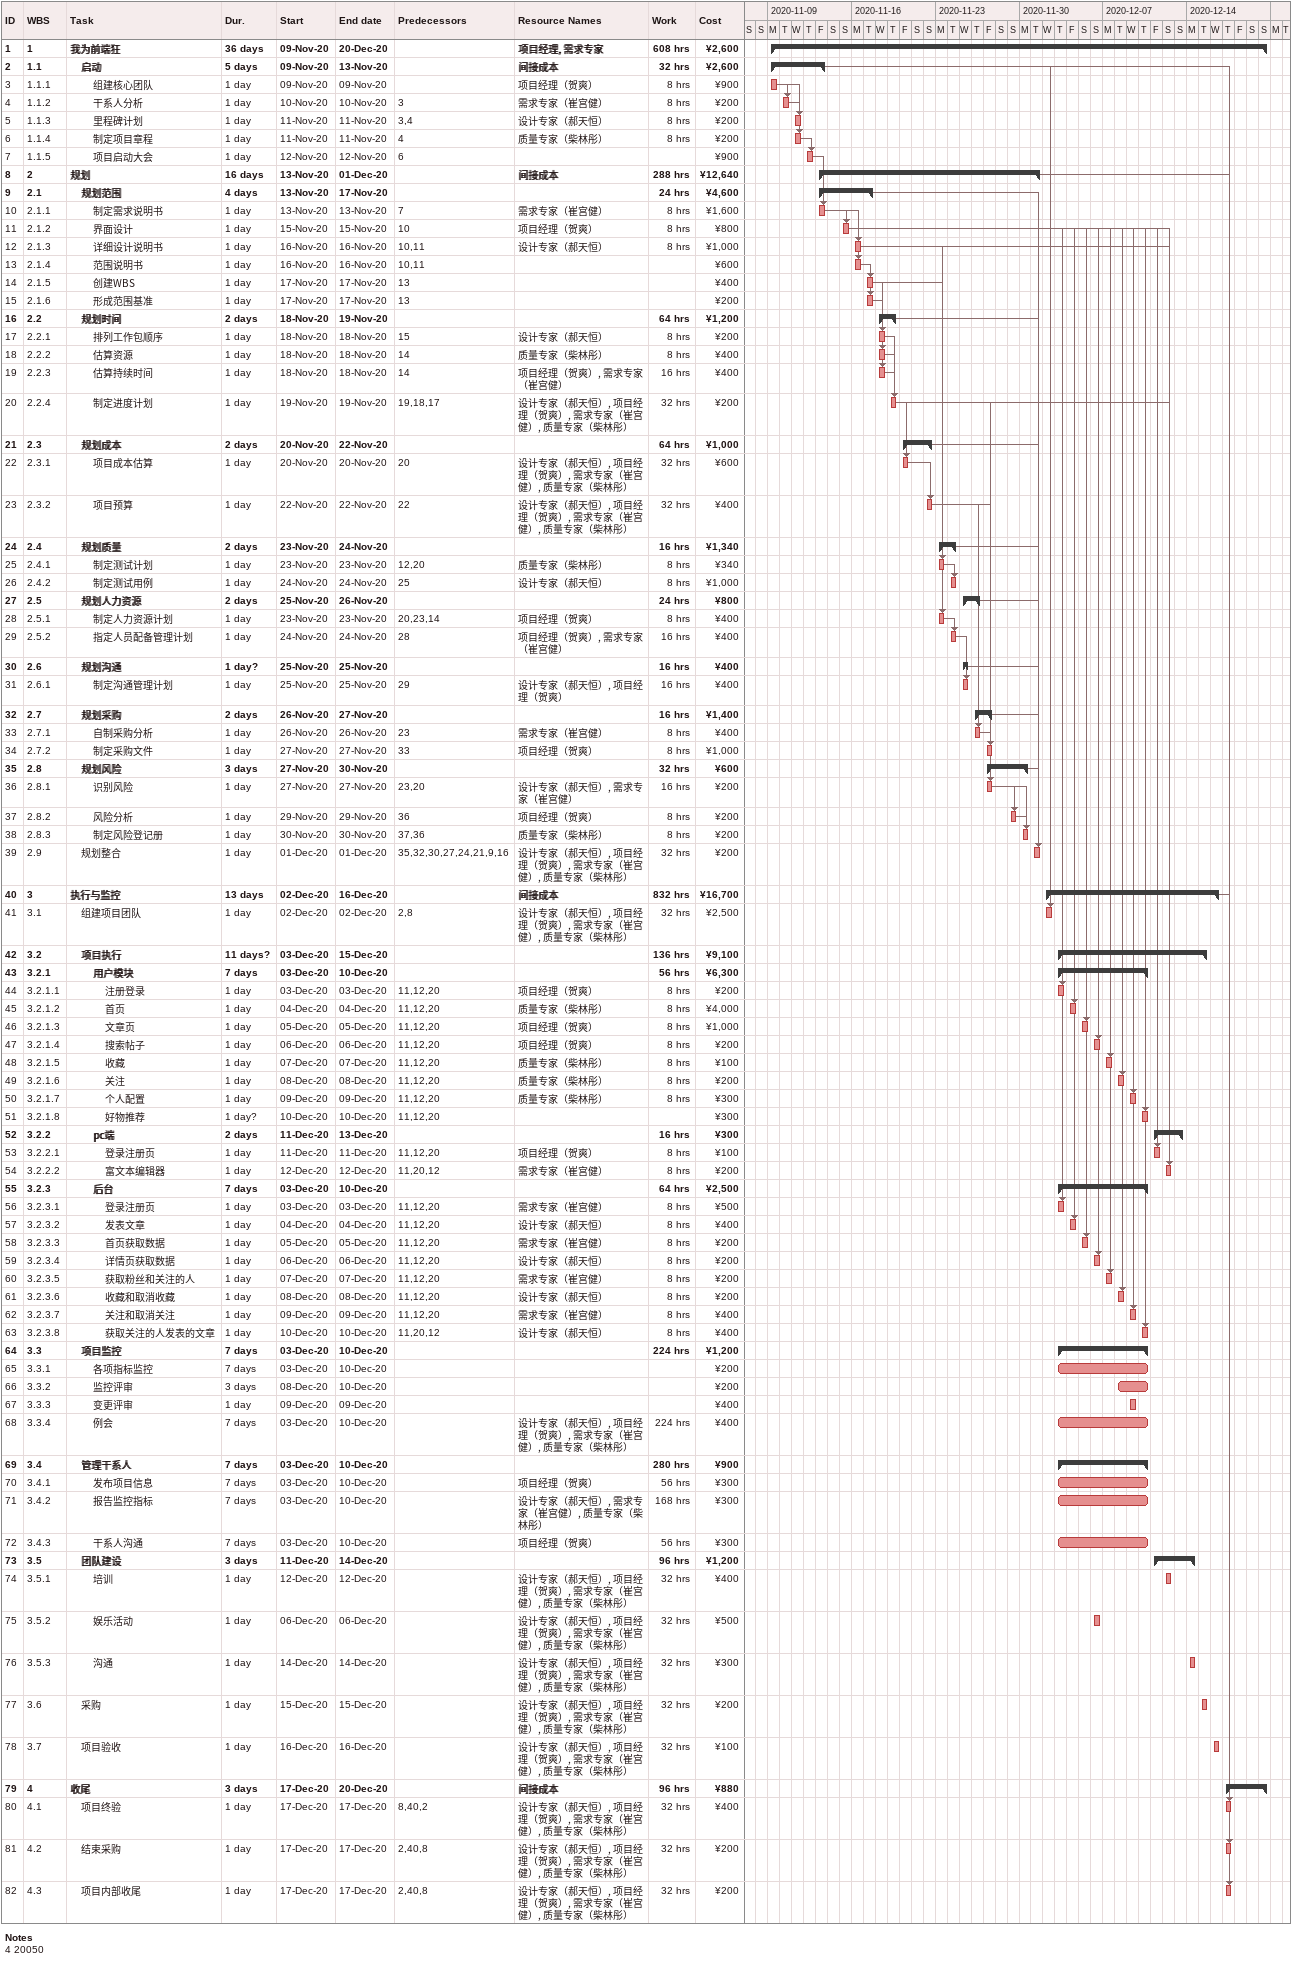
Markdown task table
| ID | WBS | Task | Duration | Start | Finish | Predecessors | Resources | Work (h) | Cost (¥) |
|---|---|---|---|---|---|---|---|---|---|
| 1 | 1 | **我为前端狂** | 36d | 2020-11-09 | 2020-12-20 |  | 项目经理, 需求专家 | 608 | 2600 |
| 2 | 1.1 | **启动** | 5d | 2020-11-09 | 2020-11-13 |  | 间接成本 | 32 | 2600 |
| 3 | 1.1.1 | 组建核心团队 | 1d | 2020-11-09 | 2020-11-09 |  | 项目经理（贺爽） | 8 | 900 |
| 4 | 1.1.2 | 干系人分析 | 1d | 2020-11-10 | 2020-11-10 | 3 | 需求专家（崔宫健） | 8 | 200 |
| 5 | 1.1.3 | 里程碑计划 | 1d | 2020-11-11 | 2020-11-11 | 3, 4 | 设计专家（郝天恒） | 8 | 200 |
| 6 | 1.1.4 | 制定项目章程 | 1d | 2020-11-11 | 2020-11-11 | 4 | 质量专家（柴林彤） | 8 | 200 |
| 7 | 1.1.5 | 项目启动大会 | 1d | 2020-11-12 | 2020-11-12 | 6 |  |  | 900 |
| 8 | 2 | **规划** | 16d | 2020-11-13 | 2020-12-01 |  | 间接成本 | 288 | 12640 |
| 9 | 2.1 | **规划范围** | 4d | 2020-11-13 | 2020-11-17 |  |  | 24 | 4600 |
| 10 | 2.1.1 | 制定需求说明书 | 1d | 2020-11-13 | 2020-11-13 | 7 | 需求专家（崔宫健） | 8 | 1600 |
| 11 | 2.1.2 | 界面设计 | 1d | 2020-11-15 | 2020-11-15 | 10 | 项目经理（贺爽） | 8 | 800 |
| 12 | 2.1.3 | 详细设计说明书 | 1d | 2020-11-16 | 2020-11-16 | 10, 11 | 设计专家（郝天恒） | 8 | 1000 |
| 13 | 2.1.4 | 范围说明书 | 1d | 2020-11-16 | 2020-11-16 | 10, 11 |  |  | 600 |
| 14 | 2.1.5 | 创建WBS | 1d | 2020-11-17 | 2020-11-17 | 13 |  |  | 400 |
| 15 | 2.1.6 | 形成范围基准 | 1d | 2020-11-17 | 2020-11-17 | 13 |  |  | 200 |
| 16 | 2.2 | **规划时间** | 2d | 2020-11-18 | 2020-11-19 |  |  | 64 | 1200 |
| 17 | 2.2.1 | 排列工作包顺序 | 1d | 2020-11-18 | 2020-11-18 | 15 | 设计专家（郝天恒） | 8 | 200 |
| 18 | 2.2.2 | 估算资源 | 1d | 2020-11-18 | 2020-11-18 | 14 | 质量专家（柴林彤） | 8 | 400 |
| 19 | 2.2.3 | 估算持续时间 | 1d | 2020-11-18 | 2020-11-18 | 14 | 项目经理（贺爽）, 需求专家（崔宫健） | 16 | 400 |
| 20 | 2.2.4 | 制定进度计划 | 1d | 2020-11-19 | 2020-11-19 | 19, 18, 17 | 设计专家（郝天恒）, 项目经理（贺爽）, 需求专家（崔宫健）, 质量专家（柴林彤） | 32 | 200 |
| 21 | 2.3 | **规划成本** | 2d | 2020-11-20 | 2020-11-22 |  |  | 64 | 1000 |
| 22 | 2.3.1 | 项目成本估算 | 1d | 2020-11-20 | 2020-11-20 | 20 | 设计专家（郝天恒）, 项目经理（贺爽）, 需求专家（崔宫健）, 质量专家（柴林彤） | 32 | 600 |
| 23 | 2.3.2 | 项目预算 | 1d | 2020-11-22 | 2020-11-22 | 22 | 设计专家（郝天恒）, 项目经理（贺爽）, 需求专家（崔宫健）, 质量专家（柴林彤） | 32 | 400 |
| 24 | 2.4 | **规划质量** | 2d | 2020-11-23 | 2020-11-24 |  |  | 16 | 1340 |
| 25 | 2.4.1 | 制定测试计划 | 1d | 2020-11-23 | 2020-11-23 | 12, 20 | 质量专家（柴林彤） | 8 | 340 |
| 26 | 2.4.2 | 制定测试用例 | 1d | 2020-11-24 | 2020-11-24 | 25 | 设计专家（郝天恒） | 8 | 1000 |
| 27 | 2.5 | **规划人力资源** | 2d | 2020-11-25 | 2020-11-26 |  |  | 24 | 800 |
| 28 | 2.5.1 | 制定人力资源计划 | 1d | 2020-11-23 | 2020-11-23 | 20, 23, 14 | 项目经理（贺爽） | 8 | 400 |
| 29 | 2.5.2 | 指定人员配备管理计划 | 1d | 2020-11-24 | 2020-11-24 | 28 | 项目经理（贺爽）, 需求专家（崔宫健） | 16 | 400 |
| 30 | 2.6 | **规划沟通** | 1d? | 2020-11-25 | 2020-11-25 |  |  | 16 | 400 |
| 31 | 2.6.1 | 制定沟通管理计划 | 1d | 2020-11-25 | 2020-11-25 | 29 | 设计专家（郝天恒）, 项目经理（贺爽） | 16 | 400 |
| 32 | 2.7 | **规划采购** | 2d | 2020-11-26 | 2020-11-27 |  |  | 16 | 1400 |
| 33 | 2.7.1 | 自制采购分析 | 1d | 2020-11-26 | 2020-11-26 | 23 | 需求专家（崔宫健） | 8 | 400 |
| 34 | 2.7.2 | 制定采购文件 | 1d | 2020-11-27 | 2020-11-27 | 33 | 项目经理（贺爽） | 8 | 1000 |
| 35 | 2.8 | **规划风险** | 3d | 2020-11-27 | 2020-11-30 |  |  | 32 | 600 |
| 36 | 2.8.1 | 识别风险 | 1d | 2020-11-27 | 2020-11-27 | 23, 20 | 设计专家（郝天恒）, 需求专家（崔宫健） | 16 | 200 |
| 37 | 2.8.2 | 风险分析 | 1d | 2020-11-29 | 2020-11-29 | 36 | 项目经理（贺爽） | 8 | 200 |
| 38 | 2.8.3 | 制定风险登记册 | 1d | 2020-11-30 | 2020-11-30 | 37, 36 | 质量专家（柴林彤） | 8 | 200 |
| 39 | 2.9 | 规划整合 | 1d | 2020-12-01 | 2020-12-01 | 35, 32, 30, 27, 24, 21, 9, 16 | 设计专家（郝天恒）, 项目经理（贺爽）, 需求专家（崔宫健）, 质量专家（柴林彤） | 32 | 200 |
| 40 | 3 | **执行与监控** | 13d | 2020-12-02 | 2020-12-16 |  | 间接成本 | 832 | 16700 |
| 41 | 3.1 | 组建项目团队 | 1d | 2020-12-02 | 2020-12-02 | 2, 8 | 设计专家（郝天恒）, 项目经理（贺爽）, 需求专家（崔宫健）, 质量专家（柴林彤） | 32 | 2500 |
| 42 | 3.2 | **项目执行** | 11d? | 2020-12-03 | 2020-12-15 |  |  | 136 | 9100 |
| 43 | 3.2.1 | **用户模块** | 7d | 2020-12-03 | 2020-12-10 |  |  | 56 | 6300 |
| 44 | 3.2.1.1 | 注册登录 | 1d | 2020-12-03 | 2020-12-03 | 11, 12, 20 | 项目经理（贺爽） | 8 | 200 |
| 45 | 3.2.1.2 | 首页 | 1d | 2020-12-04 | 2020-12-04 | 11, 12, 20 | 质量专家（柴林彤） | 8 | 4000 |
| 46 | 3.2.1.3 | 文章页 | 1d | 2020-12-05 | 2020-12-05 | 11, 12, 20 | 项目经理（贺爽） | 8 | 1000 |
| 47 | 3.2.1.4 | 搜索帖子 | 1d | 2020-12-06 | 2020-12-06 | 11, 12, 20 | 项目经理（贺爽） | 8 | 200 |
| 48 | 3.2.1.5 | 收藏 | 1d | 2020-12-07 | 2020-12-07 | 11, 12, 20 | 质量专家（柴林彤） | 8 | 100 |
| 49 | 3.2.1.6 | 关注 | 1d | 2020-12-08 | 2020-12-08 | 11, 12, 20 | 质量专家（柴林彤） | 8 | 200 |
| 50 | 3.2.1.7 | 个人配置 | 1d | 2020-12-09 | 2020-12-09 | 11, 12, 20 | 质量专家（柴林彤） | 8 | 300 |
| 51 | 3.2.1.8 | 好物推荐 | 1d? | 2020-12-10 | 2020-12-10 | 11, 12, 20 |  |  | 300 |
| 52 | 3.2.2 | **pc端** | 2d | 2020-12-11 | 2020-12-13 |  |  | 16 | 300 |
| 53 | 3.2.2.1 | 登录注册页 | 1d | 2020-12-11 | 2020-12-11 | 11, 12, 20 | 项目经理（贺爽） | 8 | 100 |
| 54 | 3.2.2.2 | 富文本编辑器 | 1d | 2020-12-12 | 2020-12-12 | 11, 20, 12 | 需求专家（崔宫健） | 8 | 200 |
| 55 | 3.2.3 | **后台** | 7d | 2020-12-03 | 2020-12-10 |  |  | 64 | 2500 |
| 56 | 3.2.3.1 | 登录注册页 | 1d | 2020-12-03 | 2020-12-03 | 11, 12, 20 | 需求专家（崔宫健） | 8 | 500 |
| 57 | 3.2.3.2 | 发表文章 | 1d | 2020-12-04 | 2020-12-04 | 11, 12, 20 | 设计专家（郝天恒） | 8 | 400 |
| 58 | 3.2.3.3 | 首页获取数据 | 1d | 2020-12-05 | 2020-12-05 | 11, 12, 20 | 需求专家（崔宫健） | 8 | 200 |
| 59 | 3.2.3.4 | 详情页获取数据 | 1d | 2020-12-06 | 2020-12-06 | 11, 12, 20 | 设计专家（郝天恒） | 8 | 200 |
| 60 | 3.2.3.5 | 获取粉丝和关注的人 | 1d | 2020-12-07 | 2020-12-07 | 11, 12, 20 | 需求专家（崔宫健） | 8 | 200 |
| 61 | 3.2.3.6 | 收藏和取消收藏 | 1d | 2020-12-08 | 2020-12-08 | 11, 12, 20 | 设计专家（郝天恒） | 8 | 200 |
| 62 | 3.2.3.7 | 关注和取消关注 | 1d | 2020-12-09 | 2020-12-09 | 11, 12, 20 | 需求专家（崔宫健） | 8 | 400 |
| 63 | 3.2.3.8 | 获取关注的人发表的文章 | 1d | 2020-12-10 | 2020-12-10 | 11, 20, 12 | 设计专家（郝天恒） | 8 | 400 |
| 64 | 3.3 | **项目监控** | 7d | 2020-12-03 | 2020-12-10 |  |  | 224 | 1200 |
| 65 | 3.3.1 | 各项指标监控 | 7d | 2020-12-03 | 2020-12-10 |  |  |  | 200 |
| 66 | 3.3.2 | 监控评审 | 3d | 2020-12-08 | 2020-12-10 |  |  |  | 200 |
| 67 | 3.3.3 | 变更评审 | 1d | 2020-12-09 | 2020-12-09 |  |  |  | 400 |
| 68 | 3.3.4 | 例会 | 7d | 2020-12-03 | 2020-12-10 |  | 设计专家（郝天恒）, 项目经理（贺爽）, 需求专家（崔宫健）, 质量专家（柴林彤） | 224 | 400 |
| 69 | 3.4 | **管理干系人** | 7d | 2020-12-03 | 2020-12-10 |  |  | 280 | 900 |
| 70 | 3.4.1 | 发布项目信息 | 7d | 2020-12-03 | 2020-12-10 |  | 项目经理（贺爽） | 56 | 300 |
| 71 | 3.4.2 | 报告监控指标 | 7d | 2020-12-03 | 2020-12-10 |  | 设计专家（郝天恒）, 需求专家（崔宫健）, 质量专家（柴林彤） | 168 | 300 |
| 72 | 3.4.3 | 干系人沟通 | 7d | 2020-12-03 | 2020-12-10 |  | 项目经理（贺爽） | 56 | 300 |
| 73 | 3.5 | **团队建设** | 3d | 2020-12-11 | 2020-12-14 |  |  | 96 | 1200 |
| 74 | 3.5.1 | 培训 | 1d | 2020-12-12 | 2020-12-12 |  | 设计专家（郝天恒）, 项目经理（贺爽）, 需求专家（崔宫健）, 质量专家（柴林彤） | 32 | 400 |
| 75 | 3.5.2 | 娱乐活动 | 1d | 2020-12-06 | 2020-12-06 |  | 设计专家（郝天恒）, 项目经理（贺爽）, 需求专家（崔宫健）, 质量专家（柴林彤） | 32 | 500 |
| 76 | 3.5.3 | 沟通 | 1d | 2020-12-14 | 2020-12-14 |  | 设计专家（郝天恒）, 项目经理（贺爽）, 需求专家（崔宫健）, 质量专家（柴林彤） | 32 | 300 |
| 77 | 3.6 | 采购 | 1d | 2020-12-15 | 2020-12-15 |  | 设计专家（郝天恒）, 项目经理（贺爽）, 需求专家（崔宫健）, 质量专家（柴林彤） | 32 | 200 |
| 78 | 3.7 | 项目验收 | 1d | 2020-12-16 | 2020-12-16 |  | 设计专家（郝天恒）, 项目经理（贺爽）, 需求专家（崔宫健）, 质量专家（柴林彤） | 32 | 100 |
| 79 | 4 | **收尾** | 3d | 2020-12-17 | 2020-12-20 |  | 间接成本 | 96 | 880 |
| 80 | 4.1 | 项目终验 | 1d | 2020-12-17 | 2020-12-17 | 8, 40, 2 | 设计专家（郝天恒）, 项目经理（贺爽）, 需求专家（崔宫健）, 质量专家（柴林彤） | 32 | 400 |
| 81 | 4.2 | 结束采购 | 1d | 2020-12-17 | 2020-12-17 | 2, 40, 8 | 设计专家（郝天恒）, 项目经理（贺爽）, 需求专家（崔宫健）, 质量专家（柴林彤） | 32 | 200 |
| 82 | 4.3 | 项目内部收尾 | 1d | 2020-12-17 | 2020-12-17 | 2, 40, 8 | 设计专家（郝天恒）, 项目经理（贺爽）, 需求专家（崔宫健）, 质量专家（柴林彤） | 32 | 200 |

Notes
- 4: 20050
